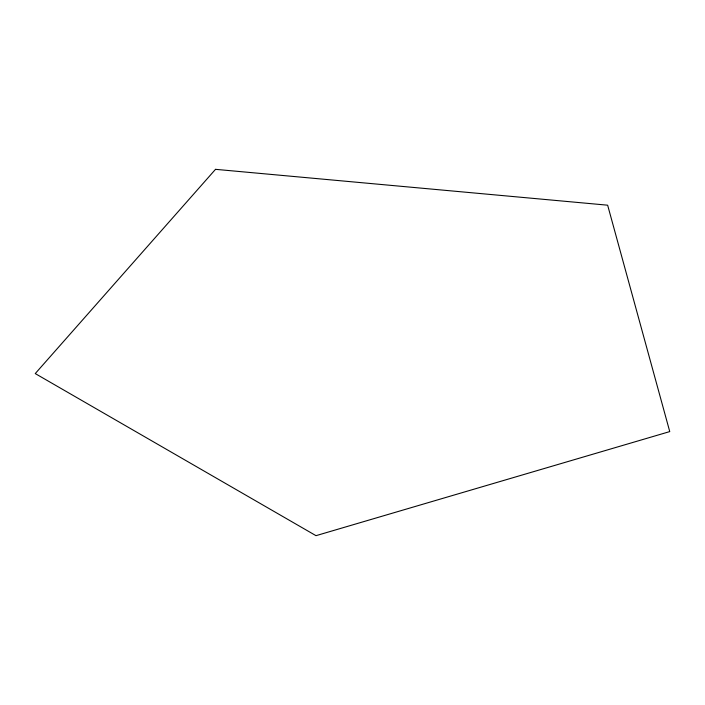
<?xml version="1.0" encoding="UTF-8"?>
<svg xmlns="http://www.w3.org/2000/svg" width="705" height="705" viewBox="0 0 705 705"><rect width="100%" height="100%" fill="white"/><g stroke="black" fill="none" stroke-linecap="round" stroke-linejoin="round"><path stroke-width="1.06" d="M215.51 169.341L35.25 373.579L315.999 535.668L669.75 431.592L607.648 205.19L215.501 169.332"/></g></svg>
